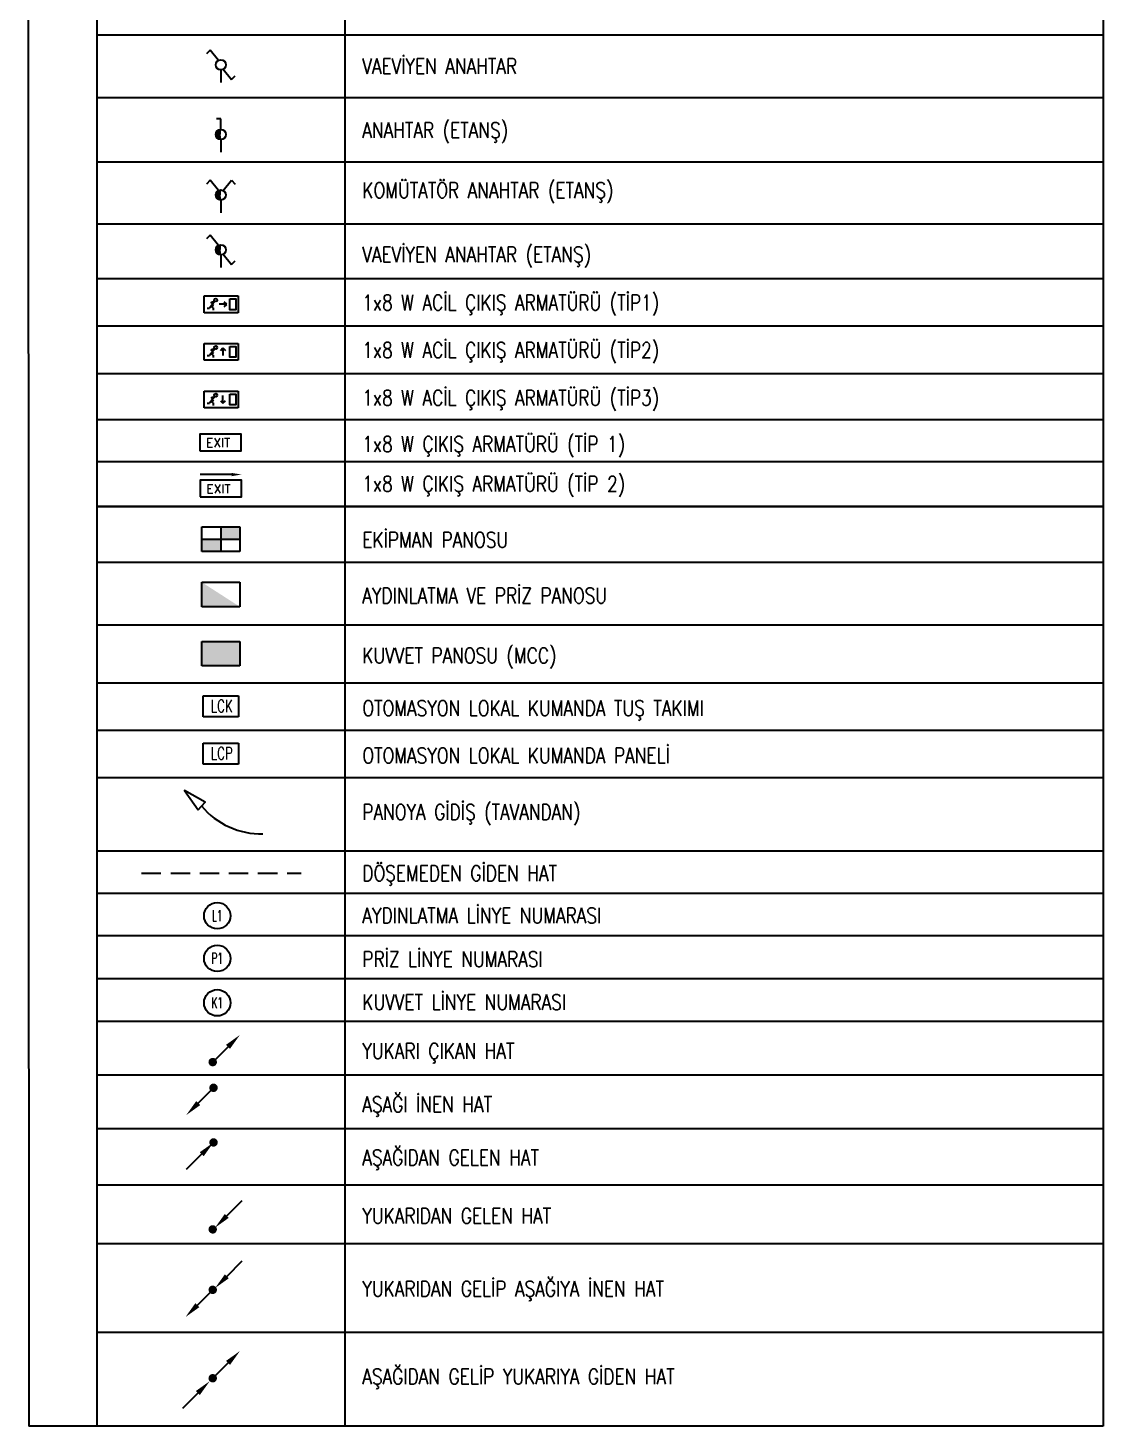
# Model space of a CAD drawing. Header units: metres. Extents: x -13316 to 152404, y -3899 to 30226.
# Drawn here: x -13316 to -10544, y 15623 to 19226 of the extents above; entities that cross this region are included whole.
import ezdxf
from ezdxf.enums import TextEntityAlignment as Align

# ---------------------------------------------------------------- set-up
doc = ezdxf.new("R2010")
doc.units = ezdxf.units.M
doc.header["$LTSCALE"] = 100
doc.header["$MEASUREMENT"] = 0
doc.linetypes.add('HIDDEN', pattern=[0.375, 0.25, -0.125])
for name, color, linetype, lineweight in [('E-1x8 W ACİL ÇIKIŞ ARMATÜRÜ (TİP1)', 7, 'Continuous', 30), ('E-1x8 W ACİL ÇIKIŞ ARMATÜRÜ (TİP2)', 7, 'Continuous', 30), ('E-1x8 W ACİL ÇIKIŞ ARMATÜRÜ (TİP3)', 7, 'Continuous', 30), ('E-1x8 W ÇIKIŞ ARMATÜRÜ (TİP 1)', 7, 'Continuous', 30), ('E-1x8 W ÇIKIŞ ARMATÜRÜ (TİP 2)', 7, 'Continuous', 30), ('E-ANAHTAR (ETANŞ)', 7, 'Continuous', 30), ('E-AYDINLATMA VE PRİZ PANOSU', 7, 'Continuous', 30), ('E-AŞAĞI İNEN HAT', 7, 'Continuous', 30), ('E-AŞAĞIDAN GELEN HAT', 7, 'Continuous', 30), ('E-AŞAĞIDAN GELİP YUKARIYA GİDEN HAT', 7, 'Continuous', 30), ('E-EKİPMAN PANOSU', 7, 'Continuous', 30), ('E-KABLO', 7, 'Continuous', 30), ('E-KOMÜTATÖR ANAHTAR (ETANŞ)', 7, 'Continuous', 30), ('E-KUVVET PANOSU (MCC)', 7, 'Continuous', 30), ('E-OTOMASYON LOKAL KUMANDA PANELİ', 7, 'Continuous', 30), ('E-OTOMASYON LOKAL KUMANDA TUŞ TAKIMI', 7, 'Continuous', 30), ('E-VAEVİYEN ANAHTAR', 7, 'Continuous', 30), ('E-VAEVİYEN ANAHTAR (ETANŞ)', 7, 'Continuous', 30), ('E-YAZI', 7, 'Continuous', 30), ('E-YUKARI ÇIKAN HAT', 7, 'Continuous', 30), ('E-YUKARIDAN GELEN HAT', 7, 'Continuous', 30), ('E-YUKARIDAN GELİP AŞAĞIYA İNEN HAT', 7, 'Continuous', 30)]:
    doc.layers.add(name, color=color, linetype=linetype, lineweight=lineweight)
doc.styles.add('E-YAZI', font='txttw.shx')

# ---------------------------------------------------------------- blocks, each defined once
blk = doc.blocks.new('100_VAEVİYEN ANAHTAR')
at = {"layer": 'E-VAEVİYEN ANAHTAR', "color": 4}
for p, q in [((-1.7, 5.22), (-2.33, 4.62)), ((-0.37, 3.56), (-1.7, 5.22)), ((0, 2.05), (0, 0)), ((0.37, 2.16), (1.7, 0.5)), ((1.7, 0.5), (2.33, 1.1))]:
    blk.add_line(p, q, dxfattribs=at)
blk.add_circle((0, 2.86), 0.81, dxfattribs=at)
blk = doc.blocks.new('100_ANAHTAR (ETANŞ)')
at = {"layer": 'E-ANAHTAR (ETANŞ)', "color": 4}
for p, q in [((0, 5.35), (-0.71, 5.35)), ((0, 3.67), (0, 5.35)), ((0, 2.05), (0, 0))]:
    blk.add_line(p, q, dxfattribs=at)
at = {"layer": 'E-ANAHTAR (ETANŞ)', "color": 4, "const_width": 0.81}
blk.add_lwpolyline([(0, 3.27, 0.414214), (-0.41, 2.86, 0.414214), (0, 2.46, 0.414214)], format="xyb", dxfattribs=at)
at = {"layer": 'E-ANAHTAR (ETANŞ)', "color": 4}
blk.add_circle((0, 2.86), 0.81, dxfattribs=at)
blk = doc.blocks.new('100_KOMÜTATÖR ANAHTAR (ETANŞ)')
at = {"layer": 'E-KOMÜTATÖR ANAHTAR (ETANŞ)', "color": 4}
for p, q in [((-1.7, 5.22), (-2.33, 4.62)), ((-0.37, 3.56), (-1.7, 5.22)), ((0.37, 3.56), (1.7, 5.22)), ((1.7, 5.22), (2.33, 4.62)), ((0, 2.05), (0, 0))]:
    blk.add_line(p, q, dxfattribs=at)
at = {"layer": 'E-KOMÜTATÖR ANAHTAR (ETANŞ)', "color": 4, "const_width": 0.81}
blk.add_lwpolyline([(0, 3.27, 0.414214), (-0.41, 2.86, 0.414214), (0, 2.46, 0.414214)], format="xyb", dxfattribs=at)
at = {"layer": 'E-KOMÜTATÖR ANAHTAR (ETANŞ)', "color": 4}
blk.add_circle((0, 2.86), 0.81, dxfattribs=at)
blk = doc.blocks.new('100_VAEVİYEN ANAHTAR (ETANŞ)')
at = {"layer": 'E-VAEVİYEN ANAHTAR (ETANŞ)', "color": 4}
for p, q in [((-1.7, 5.22), (-2.33, 4.62)), ((-0.37, 3.56), (-1.7, 5.22)), ((0, 2.05), (0, 0)), ((0.37, 2.16), (1.7, 0.5)), ((1.7, 0.5), (2.33, 1.1))]:
    blk.add_line(p, q, dxfattribs=at)
at = {"layer": 'E-VAEVİYEN ANAHTAR (ETANŞ)', "color": 4, "const_width": 0.81}
blk.add_lwpolyline([(0, 3.27, 0.414214), (-0.41, 2.86, 0.414214), (0, 2.46, 0.414214)], format="xyb", dxfattribs=at)
at = {"layer": 'E-VAEVİYEN ANAHTAR (ETANŞ)', "color": 4}
blk.add_circle((0, 2.86), 0.81, dxfattribs=at)
blk = doc.blocks.new('100_1x8 W ACİL ÇIKIŞ ARMATÜRÜ (TİP1)')
at = {"layer": 'E-1x8 W ACİL ÇIKIŞ ARMATÜRÜ (TİP1)', "color": 4}
for p, q in [((-3.4, 3.4), (3.4, 3.4)), ((-3.4, 0), (-3.4, 3.4)), ((3.4, 3.4), (3.4, 0)), ((3.4, 0), (-3.4, 0))]:
    blk.add_line(p, q, dxfattribs=at)
at = {"layer": 'E-1x8 W ACİL ÇIKIŞ ARMATÜRÜ (TİP1)', "color": 1}
for p, q in [((-2.82, 0.94), (-2.33, 0.94)), ((-1.31, 2.32), (-2.33, 0.94)), ((-1.88, 2.13), (-2.07, 1.87)), ((-1.61, 1.01), (-2.04, 1.33)), ((-1.45, 2.13), (-1.88, 2.13)), ((-1.48, 1.38), (-1.82, 1.63)), ((-1.61, 1.01), (-1.61, 0.52)), ((1.11, 1.71), (-0.43, 1.71)), ((1.11, 1.71), (0.62, 2.2)), ((0.62, 1.21), (1.11, 1.7))]:
    blk.add_line(p, q, dxfattribs=at)
blk.add_lwpolyline([(1.71, 2.78), (2.92, 2.78), (2.92, 0.62), (1.71, 0.62)], close=True, dxfattribs=at)
blk.add_circle((-1.11, 2.57), 0.32, dxfattribs=at)
blk = doc.blocks.new('100_1x8 W ACİL ÇIKIŞ ARMATÜRÜ (TİP2)')
at = {"layer": 'E-1x8 W ACİL ÇIKIŞ ARMATÜRÜ (TİP2)', "color": 4}
for p, q in [((-3.4, 0), (-3.4, 3.4)), ((-3.4, 3.4), (3.4, 3.4)), ((3.4, 3.4), (3.4, 0)), ((3.4, 0), (-3.4, 0))]:
    blk.add_line(p, q, dxfattribs=at)
at = {"layer": 'E-1x8 W ACİL ÇIKIŞ ARMATÜRÜ (TİP2)', "color": 1}
for p, q in [((-2.82, 0.94), (-2.33, 0.94)), ((-1.31, 2.32), (-2.33, 0.94)), ((-1.88, 2.13), (-2.07, 1.87)), ((-1.61, 1.01), (-2.04, 1.33)), ((-1.45, 2.13), (-1.88, 2.13)), ((-1.48, 1.38), (-1.82, 1.63)), ((-1.61, 1.01), (-1.61, 0.52)), ((-0.16, 1.99), (0.34, 2.47)), ((0.34, 2.48), (0.34, 0.93)), ((0.34, 2.48), (0.84, 1.99))]:
    blk.add_line(p, q, dxfattribs=at)
blk.add_lwpolyline([(1.71, 2.78), (2.92, 2.78), (2.92, 0.62), (1.71, 0.62)], close=True, dxfattribs=at)
blk.add_circle((-1.11, 2.57), 0.32, dxfattribs=at)
blk = doc.blocks.new('100_1x8 W ACİL ÇIKIŞ ARMATÜRÜ (TİP3)')
at = {"layer": 'E-1x8 W ACİL ÇIKIŞ ARMATÜRÜ (TİP3)', "color": 4}
for p, q in [((-3.4, 0), (-3.4, 3.4)), ((-3.4, 3.4), (3.4, 3.4)), ((3.4, 3.4), (3.4, 0)), ((3.4, 0), (-3.4, 0))]:
    blk.add_line(p, q, dxfattribs=at)
at = {"layer": 'E-1x8 W ACİL ÇIKIŞ ARMATÜRÜ (TİP3)', "color": 1}
for p, q in [((-2.82, 0.94), (-2.33, 0.94)), ((-1.31, 2.32), (-2.33, 0.94)), ((-1.88, 2.13), (-2.07, 1.87)), ((-1.61, 1.01), (-2.04, 1.33)), ((-1.45, 2.13), (-1.88, 2.13)), ((-1.48, 1.38), (-1.82, 1.63)), ((-1.61, 1.01), (-1.61, 0.52)), ((-0.16, 1.42), (0.34, 0.94)), ((0.34, 0.93), (0.34, 2.48)), ((0.34, 0.93), (0.84, 1.42))]:
    blk.add_line(p, q, dxfattribs=at)
blk.add_lwpolyline([(1.71, 2.78), (2.92, 2.78), (2.92, 0.62), (1.71, 0.62)], close=True, dxfattribs=at)
blk.add_circle((-1.11, 2.57), 0.32, dxfattribs=at)
blk = doc.blocks.new('100_1x8 W ÇIKIŞ ARMATÜRÜ (TİP 1)')
at = {"layer": 'E-1x8 W ÇIKIŞ ARMATÜRÜ (TİP 1)', "color": 4}
blk.add_lwpolyline([(-3.34, 0), (3.34, 0), (3.34, 2.7), (-3.34, 2.7)], close=True, dxfattribs=at)
at = {"layer": 'E-1x8 W ÇIKIŞ ARMATÜRÜ (TİP 1)', "color": 3, "style": 'E-YAZI'}
blk.add_text('EXIT', height=1.44, dxfattribs=at).set_placement((-2.34, 0.61))
blk = doc.blocks.new('100_1x8 W ÇIKIŞ ARMATÜRÜ (TİP 2)')
at = {"layer": 'E-1x8 W ÇIKIŞ ARMATÜRÜ (TİP 2)', "color": 3}
blk.add_line((1.73, 3.58), (-3.34, 3.58), dxfattribs=at)
at = {"layer": 'E-1x8 W ÇIKIŞ ARMATÜRÜ (TİP 2)', "color": 4}
blk.add_lwpolyline([(-3.34, 0), (3.34, 0), (3.34, 2.7), (-3.34, 2.7)], close=True, dxfattribs=at)
at = {"layer": 'E-1x8 W ÇIKIŞ ARMATÜRÜ (TİP 2)', "color": 3}
blk.add_solid([(1.73, 3.84), (1.73, 3.31), (3.33, 3.58)], dxfattribs=at)
at = {"layer": 'E-1x8 W ÇIKIŞ ARMATÜRÜ (TİP 2)', "color": 3, "style": 'E-YAZI'}
blk.add_text('EXIT', height=1.44, dxfattribs=at).set_placement((-2.33, 0.56))
blk = doc.blocks.new('100_EKİPMAN PANOSU')
at = {"layer": 'E-EKİPMAN PANOSU', "color": 4}
for p, q in [((-3.07, 3.95), (3.07, 3.95)), ((-3.07, 0), (-3.07, 3.95)), ((0, 3.95), (0, 0)), ((3.07, 3.95), (3.07, 0)), ((-3.07, 1.97), (3.07, 1.97)), ((3.07, 0), (-3.07, 0))]:
    blk.add_line(p, q, dxfattribs=at)
for points in [[(0, 3.95), (3.07, 3.95), (0, 1.97), (3.07, 1.97)], [(-3.07, 1.97), (0, 1.97), (-3.07, 0), (0, 0)]]:
    blk.add_solid(points, dxfattribs=at)
blk = doc.blocks.new('100_AYDINLATMA VE PRİZ PANOSU')
at = {"layer": 'E-AYDINLATMA VE PRİZ PANOSU', "color": 4}
for p, q in [((-3.07, 3.95), (3.07, 3.95)), ((-3.07, 0), (-3.07, 3.95)), ((3.07, 3.95), (3.07, 0)), ((3.07, 0), (-3.07, 0))]:
    blk.add_line(p, q, dxfattribs=at)
blk.add_solid([(3.07, 0), (-3.07, 0), (-3.07, 3.95)], dxfattribs=at)
blk = doc.blocks.new('100_KUVVET PANOSU (MCC)')
at = {"layer": 'E-KUVVET PANOSU (MCC)', "color": 4}
for p, q in [((-3.07, 3.95), (3.07, 3.95)), ((-3.07, 0), (-3.07, 3.95)), ((3.07, 3.95), (3.07, 0)), ((3.07, 0), (-3.07, 0))]:
    blk.add_line(p, q, dxfattribs=at)
blk.add_solid([(-3.07, 3.95), (3.07, 3.95), (-3.07, 0), (3.07, 0)], dxfattribs=at)
blk = doc.blocks.new('100_OTOMASYON LOKAL KUMANDA TUŞ TAKIMI')
at = {"layer": 'E-OTOMASYON LOKAL KUMANDA TUŞ TAKIMI', "color": 4}
for p, q in [((-2.87, 0), (-2.87, 3.38)), ((-2.87, 3.38), (2.87, 3.38)), ((2.87, 3.38), (2.87, 0)), ((2.87, 0), (-2.87, 0))]:
    blk.add_line(p, q, dxfattribs=at)
at = {"layer": 'E-OTOMASYON LOKAL KUMANDA TUŞ TAKIMI', "color": 3, "style": 'E-YAZI', "width": 0.7}
blk.add_text('LCK', height=2, dxfattribs=at).set_placement((-1.62, 0.75))
blk = doc.blocks.new('100_OTOMASYON LOKAL KUMANDA PANELİ')
at = {"layer": 'E-OTOMASYON LOKAL KUMANDA PANELİ', "color": 4}
for p, q in [((-2.87, 0), (-2.87, 3.38)), ((-2.87, 3.38), (2.87, 3.38)), ((2.87, 3.38), (2.87, 0)), ((2.87, 0), (-2.87, 0))]:
    blk.add_line(p, q, dxfattribs=at)
at = {"layer": 'E-OTOMASYON LOKAL KUMANDA PANELİ', "color": 3, "style": 'E-YAZI', "width": 0.7}
blk.add_text('LCP', height=2, dxfattribs=at).set_placement((-1.62, 0.75))
blk = doc.blocks.new('100_YUKARI ÇIKAN HAT')
at = {"layer": 'E-YUKARI ÇIKAN HAT', "color": 3, "linetype": 'Continuous'}
blk.add_line((2.47, 2.47), (0, 0), dxfattribs=at)
at = {"layer": 'E-YUKARI ÇIKAN HAT', "color": 4, "linetype": 'Continuous', "const_width": 0.675}
blk.add_lwpolyline([(-0.34, 0, 1), (0.34, 0, 1)], format="xyb", close=True, dxfattribs=at)
at = {"layer": 'E-YUKARI ÇIKAN HAT', "color": 3, "linetype": 'Continuous'}
blk.add_solid([(2.15, 2.79), (2.79, 2.15), (4.38, 4.38)], dxfattribs=at)
blk = doc.blocks.new('100_AŞAĞI İNEN HAT')
at = {"layer": 'E-AŞAĞI İNEN HAT', "color": 3, "linetype": 'Continuous'}
blk.add_line((-2.47, -2.47), (0, 0), dxfattribs=at)
at = {"layer": 'E-AŞAĞI İNEN HAT', "color": 4, "linetype": 'Continuous', "const_width": 0.675}
blk.add_lwpolyline([(-0.34, 0, 1), (0.34, 0, 1)], format="xyb", close=True, dxfattribs=at)
at = {"layer": 'E-AŞAĞI İNEN HAT', "color": 3, "linetype": 'Continuous'}
blk.add_solid([(-2.15, -2.79), (-2.79, -2.15), (-4.38, -4.38)], dxfattribs=at)
blk = doc.blocks.new('100_AŞAĞIDAN GELEN HAT')
at = {"layer": 'E-AŞAĞIDAN GELEN HAT', "color": 3, "linetype": 'Continuous'}
blk.add_line((-1.91, -1.91), (-4.38, -4.38), dxfattribs=at)
at = {"layer": 'E-AŞAĞIDAN GELEN HAT', "color": 4, "linetype": 'Continuous', "const_width": 0.675}
blk.add_lwpolyline([(-0.34, 0, 1), (0.34, 0, 1)], format="xyb", close=True, dxfattribs=at)
at = {"layer": 'E-AŞAĞIDAN GELEN HAT', "color": 3, "linetype": 'Continuous'}
blk.add_solid([(-2.23, -1.59), (-1.59, -2.23), (0, 0)], dxfattribs=at)
blk = doc.blocks.new('100_YUKARIDAN GELEN HAT')
at = {"layer": 'E-YUKARIDAN GELEN HAT', "color": 3, "linetype": 'Continuous'}
blk.add_line((2.28, 2.17), (4.75, 4.65), dxfattribs=at)
at = {"layer": 'E-YUKARIDAN GELEN HAT', "color": 4, "linetype": 'Continuous', "const_width": 0.675}
blk.add_lwpolyline([(-0.34, 0, 1), (0.34, 0, 1)], format="xyb", close=True, dxfattribs=at)
at = {"layer": 'E-YUKARIDAN GELEN HAT', "color": 3, "linetype": 'Continuous'}
blk.add_solid([(2.59, 1.86), (1.96, 2.49), (0.37, 0.27)], dxfattribs=at)
blk = doc.blocks.new('100_YUKARIDAN GELİP AŞAĞIYA İNEN HAT')
at = {"layer": 'E-YUKARIDAN GELİP AŞAĞIYA İNEN HAT', "color": 3, "linetype": 'Continuous'}
for p, q in [((2.28, 2.17), (4.75, 4.65)), ((-2.47, -2.47), (0, 0))]:
    blk.add_line(p, q, dxfattribs=at)
at = {"layer": 'E-YUKARIDAN GELİP AŞAĞIYA İNEN HAT', "color": 4, "linetype": 'Continuous', "const_width": 0.675}
blk.add_lwpolyline([(-0.34, 0, 1), (0.34, 0, 1)], format="xyb", close=True, dxfattribs=at)
at = {"layer": 'E-YUKARIDAN GELİP AŞAĞIYA İNEN HAT', "color": 3, "linetype": 'Continuous'}
for points in [[(2.59, 1.86), (1.96, 2.49), (0.37, 0.27)], [(-2.15, -2.79), (-2.79, -2.15), (-4.38, -4.38)]]:
    blk.add_solid(points, dxfattribs=at)
blk = doc.blocks.new('100_AŞAĞIDAN GELİP YUKARIYA GİDEN HAT')
at = {"layer": 'E-AŞAĞIDAN GELİP YUKARIYA GİDEN HAT', "color": 3, "linetype": 'Continuous'}
for p, q in [((2.47, 2.47), (0, 0)), ((-2.39, -2.38), (-4.86, -4.85))]:
    blk.add_line(p, q, dxfattribs=at)
at = {"layer": 'E-AŞAĞIDAN GELİP YUKARIYA GİDEN HAT', "color": 4, "linetype": 'Continuous', "const_width": 0.675}
blk.add_lwpolyline([(0.34, 0, 1), (-0.34, 0, 1)], format="xyb", close=True, dxfattribs=at)
at = {"layer": 'E-AŞAĞIDAN GELİP YUKARIYA GİDEN HAT', "color": 3, "linetype": 'Continuous'}
for points in [[(2.15, 2.79), (2.79, 2.15), (4.38, 4.38)], [(-2.71, -2.06), (-2.07, -2.7), (-0.48, -0.47)]]:
    blk.add_solid(points, dxfattribs=at)

msp = doc.modelspace()

# ---------------------------------------------------------------- linework, layer by layer
at = {"layer": 'E-KABLO', "color": 6, "linetype": 'HIDDEN', "ltscale": 2}
msp.add_line((-13022.58, 17047.95), (-12611.13, 17047.95), dxfattribs=at)
at = {"layer": 'E-KABLO', "color": 3, "linetype": 'Continuous'}
msp.add_lwpolyline([(-12876.94, 17211.38), (-12859, 17231.29), (-12912.21, 17261.06)], close=True, dxfattribs=at)
at = {"layer": 'E-KABLO', "color": 7, "linetype": 'Continuous'}
for centre in [(-12827.56, 16938.42), (-12827.56, 16828.5), (-12827.56, 16714)]:
    msp.add_circle(centre, 33.95, dxfattribs=at)
at = {"layer": 'E-KABLO', "color": 6, "linetype": 'Continuous'}
msp.add_arc((-12716.22, 17346.16), 196.49, 219.43913, 271.92058, dxfattribs=at)
at = {"layer": 'E-YAZI', "color": 4}
for p, q in [((-13315.55, 22859.16), (-13313.65, 15623.33)), ((-10543.79, 22859.16), (-10543.79, 15623.33)), ((-10543.79, 15623.33), (-13313.65, 15623.33))]:
    msp.add_line(p, q, dxfattribs=at)
at = {"layer": 'E-YAZI', "color": 7}
for p, q in [((-13137.91, 22741.34), (-13137.91, 15623.33)), ((-12498.57, 22741.34), (-12498.57, 15623.33)), ((-10543.92, 19207.84), (-13137.91, 19207.84)), ((-10543.92, 19046.27), (-13137.91, 19046.27)), ((-10543.91, 18880.49), (-13137.91, 18880.49)), ((-10543.91, 18720.82), (-13137.91, 18720.82)), ((-10543.89, 18579.75), (-13137.91, 18579.75)), ((-10543.88, 18457.46), (-13137.91, 18457.46)), ((-10543.88, 18334.53), (-13137.91, 18334.53)), ((-10543.88, 18216.44), (-13137.91, 18216.44)), ((-10543.87, 18108.05), (-13137.91, 18108.05)), ((-10543.87, 17993.01), (-13137.91, 17993.01)), ((-13137.91, 17993.01), (-10543.86, 17993.01)), ((-10543.86, 17848.37), (-13137.91, 17848.37)), ((-10543.85, 17687.55), (-13137.91, 17687.55)), ((-10543.85, 17537.65), (-13137.91, 17537.65)), ((-10543.85, 17415.61), (-13137.91, 17415.61)), ((-10543.84, 17293.57), (-13137.91, 17293.57)), ((-10543.84, 17104.64), (-13137.91, 17104.64)), ((-10543.84, 16995.35), (-13137.91, 16995.35)), ((-10543.83, 16886.37), (-13137.91, 16886.37)), ((-10543.83, 16775.9), (-13137.91, 16775.9)), ((-10543.82, 16665.43), (-13137.91, 16665.43)), ((-10543.82, 16527.49), (-13137.91, 16527.49)), ((-10543.82, 16389.54), (-13137.91, 16389.54)), ((-10543.81, 16244.08), (-13137.91, 16244.08)), ((-10543.81, 16092.5), (-13137.91, 16092.5)), ((-10543.8, 15864.65), (-13137.91, 15864.65))]:
    msp.add_line(p, q, dxfattribs=at)

# ---------------------------------------------------------------- block references
at = {"layer": 'E-1x8 W ACİL ÇIKIŞ ARMATÜRÜ (TİP1)', "xscale": 12.8, "yscale": 12.8, "zscale": 12.8}
msp.add_blockref('100_1x8 W ACİL ÇIKIŞ ARMATÜRÜ (TİP1)', (-12817.34, 18492.22), dxfattribs=at)
at = {"layer": 'E-1x8 W ACİL ÇIKIŞ ARMATÜRÜ (TİP2)', "xscale": 12.8, "yscale": 12.8, "zscale": 12.8}
msp.add_blockref('100_1x8 W ACİL ÇIKIŞ ARMATÜRÜ (TİP2)', (-12817.34, 18369.93), dxfattribs=at)
at = {"layer": 'E-1x8 W ACİL ÇIKIŞ ARMATÜRÜ (TİP3)', "xscale": 12.8, "yscale": 12.8, "zscale": 12.8}
msp.add_blockref('100_1x8 W ACİL ÇIKIŞ ARMATÜRÜ (TİP3)', (-12817.34, 18247), dxfattribs=at)
at = {"layer": 'E-1x8 W ÇIKIŞ ARMATÜRÜ (TİP 1)', "xscale": 16, "yscale": 16, "zscale": 16}
msp.add_blockref('100_1x8 W ÇIKIŞ ARMATÜRÜ (TİP 1)', (-12819.1, 18136.1), dxfattribs=at)
at = {"layer": 'E-1x8 W ÇIKIŞ ARMATÜRÜ (TİP 2)', "xscale": 16, "yscale": 16, "zscale": 16}
msp.add_blockref('100_1x8 W ÇIKIŞ ARMATÜRÜ (TİP 2)', (-12818.24, 18018.11), dxfattribs=at)
at = {"layer": 'E-ANAHTAR (ETANŞ)', "xscale": 16, "yscale": 16, "zscale": 16}
msp.add_blockref('100_ANAHTAR (ETANŞ)', (-12818.24, 18906.05), dxfattribs=at)
at = {"layer": 'E-AYDINLATMA VE PRİZ PANOSU', "xscale": 16, "yscale": 16, "zscale": 16}
msp.add_blockref('100_AYDINLATMA VE PRİZ PANOSU', (-12818.24, 17734.57), dxfattribs=at)
at = {"layer": 'E-AŞAĞI İNEN HAT', "xscale": 16, "yscale": 16, "zscale": 16}
msp.add_blockref('100_AŞAĞI İNEN HAT', (-12837.14, 16494.96), dxfattribs=at)
at = {"layer": 'E-AŞAĞIDAN GELEN HAT', "xscale": 16, "yscale": 16, "zscale": 16}
msp.add_blockref('100_AŞAĞIDAN GELEN HAT', (-12837.14, 16354.14), dxfattribs=at)
at = {"layer": 'E-AŞAĞIDAN GELİP YUKARIYA GİDEN HAT', "xscale": 16, "yscale": 16, "zscale": 16}
msp.add_blockref('100_AŞAĞIDAN GELİP YUKARIYA GİDEN HAT', (-12839.24, 15746.51), dxfattribs=at)
at = {"layer": 'E-EKİPMAN PANOSU', "xscale": 16, "yscale": 16, "zscale": 16}
msp.add_blockref('100_EKİPMAN PANOSU', (-12818.24, 17877.21), dxfattribs=at)
at = {"layer": 'E-KOMÜTATÖR ANAHTAR (ETANŞ)', "xscale": 16, "yscale": 16, "zscale": 16}
msp.add_blockref('100_KOMÜTATÖR ANAHTAR (ETANŞ)', (-12818.24, 18750.07), dxfattribs=at)
at = {"layer": 'E-KUVVET PANOSU (MCC)', "xscale": 16, "yscale": 16, "zscale": 16}
msp.add_blockref('100_KUVVET PANOSU (MCC)', (-12818.24, 17582.01), dxfattribs=at)
at = {"layer": 'E-OTOMASYON LOKAL KUMANDA PANELİ', "xscale": 16, "yscale": 16, "zscale": 16}
msp.add_blockref('100_OTOMASYON LOKAL KUMANDA PANELİ', (-12818.24, 17328.89), dxfattribs=at)
at = {"layer": 'E-OTOMASYON LOKAL KUMANDA TUŞ TAKIMI', "xscale": 16, "yscale": 16, "zscale": 16}
msp.add_blockref('100_OTOMASYON LOKAL KUMANDA TUŞ TAKIMI', (-12818.24, 17450.95), dxfattribs=at)
at = {"layer": 'E-VAEVİYEN ANAHTAR', "xscale": 16, "yscale": 16, "zscale": 16}
msp.add_blockref('100_VAEVİYEN ANAHTAR', (-12818.24, 19085.58), dxfattribs=at)
at = {"layer": 'E-VAEVİYEN ANAHTAR (ETANŞ)', "xscale": 16, "yscale": 16, "zscale": 16}
msp.add_blockref('100_VAEVİYEN ANAHTAR (ETANŞ)', (-12818.24, 18608.83), dxfattribs=at)
at = {"layer": 'E-YUKARI ÇIKAN HAT', "xscale": 16, "yscale": 16, "zscale": 16}
msp.add_blockref('100_YUKARI ÇIKAN HAT', (-12839.24, 16561.21), dxfattribs=at)
at = {"layer": 'E-YUKARIDAN GELEN HAT', "xscale": 16, "yscale": 16, "zscale": 16}
msp.add_blockref('100_YUKARIDAN GELEN HAT', (-12839.24, 16130.14), dxfattribs=at)
at = {"layer": 'E-YUKARIDAN GELİP AŞAĞIYA İNEN HAT', "xscale": 16, "yscale": 16, "zscale": 16}
msp.add_blockref('100_YUKARIDAN GELİP AŞAĞIYA İNEN HAT', (-12839.24, 15974.36), dxfattribs=at)

# ---------------------------------------------------------------- texts
at = {"layer": 'E-KABLO', "color": 3, "linetype": 'Continuous', "style": 'E-YAZI', "width": 0.6}
for s, p in [('L1', (-12827.56, 16938.42)), ('P1', (-12827.56, 16828.5)), ('K1', (-12827.56, 16714))]:
    msp.add_text(s, height=28, dxfattribs=at).set_placement(p, align=Align.MIDDLE_CENTER)
at = {"layer": 'E-YAZI', "color": 3, "style": 'E-YAZI', "width": 0.8}
for s, p in [('VAEVİYEN ANAHTAR', (-12453.27, 19107.77)), ('ANAHTAR (ETANŞ)', (-12453.27, 18942.69)), ('KOMÜTATÖR ANAHTAR (ETANŞ)', (-12453.27, 18787.88)), ('VAEVİYEN ANAHTAR (ETANŞ)', (-12453.27, 18622.43)), ('1x8 W ACİL ÇIKIŞ ARMATÜRÜ (TİP1)', (-12453.27, 18498.39)), ('1x8 W ACİL ÇIKIŞ ARMATÜRÜ (TİP2)', (-12453.27, 18376.1)), ('1x8 W ACİL ÇIKIŞ ARMATÜRÜ (TİP3)', (-12453.27, 18253.17)), ('1x8 W ÇIKIŞ ARMATÜRÜ (TİP 1)', (-12453.27, 18133.86)), ('1x8 W ÇIKIŞ ARMATÜRÜ (TİP 2)', (-12453.27, 18031.5)), ('EKİPMAN PANOSU', (-12453.45, 17887.15)), ('AYDINLATMA VE PRİZ PANOSU', (-12453.45, 17743.4)), ('KUVVET PANOSU (MCC)', (-12453.45, 17588.98)), ('OTOMASYON LOKAL KUMANDA TUŞ TAKIMI', (-12453.27, 17453.35)), ('OTOMASYON LOKAL KUMANDA PANELİ', (-12453.27, 17331.31)), ('PANOYA GİDİŞ (TAVANDAN)', (-12453.27, 17185.55)), ('DÖŞEMEDEN GİDEN HAT', (-12453.27, 17027.8)), ('AYDINLATMA LİNYE NUMARASI', (-12453.27, 16919.05)), ('PRİZ LİNYE NUMARASI', (-12453.27, 16806.31)), ('KUVVET LİNYE NUMARASI', (-12453.27, 16695.85)), ('YUKARI ÇIKAN HAT', (-12453.27, 16569.85)), ('AŞAĞI İNEN HAT', (-12453.27, 16432.15)), ('AŞAĞIDAN GELEN HAT', (-12453.27, 16295.05)), ('YUKARIDAN GELEN HAT', (-12453.27, 16144.91)), ('YUKARIDAN GELİP AŞAĞIYA İNEN HAT', (-12453.27, 15957.06)), ('AŞAĞIDAN GELİP YUKARIYA GİDEN HAT', (-12453.27, 15730.81))]:
    msp.add_text(s, height=40, dxfattribs=at).set_placement(p)

doc.saveas('drawing.dxf')
